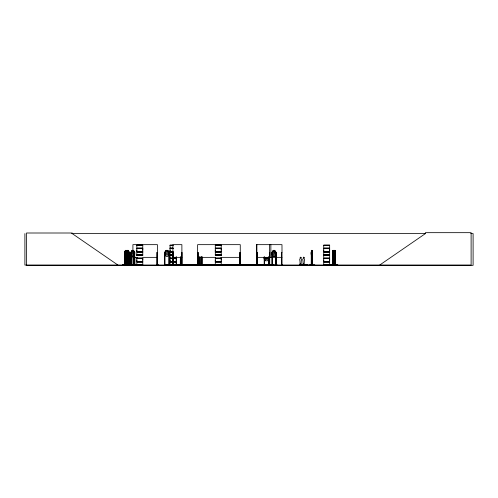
<?xml version="1.0" encoding="UTF-8"?>
<svg xmlns="http://www.w3.org/2000/svg" width="498" height="498" viewBox="0 0 498 498"><rect width="100%" height="100%" fill="white"/><g stroke="black" fill="none" stroke-linecap="round" stroke-linejoin="round"><path stroke-width="0.75" d="M136.838 261.537L136.838 258.618L142.777 258.618L142.77 261.537L136.838 261.537L136.844 260.081M136.838 251.552L136.838 248.639L142.777 248.639L142.77 251.552L136.838 251.552L136.844 250.096M142.77 260.081L142.77 258.618M142.77 250.096L142.77 248.639M170.061 261.537L170.061 260.081M170.061 251.552L170.061 250.096M215.292 261.537L215.292 258.618L221.23 258.618L221.224 261.537L215.292 261.537L215.298 260.081M215.292 251.552L215.292 248.639L221.23 248.639L221.224 251.552L215.292 251.552L215.298 250.096M221.224 260.081L221.224 258.618M221.224 250.096L221.224 248.639M323.725 261.537L323.725 258.618L329.664 258.618L329.657 261.537L323.725 261.537L323.731 260.081M323.725 251.552L323.725 248.639L329.664 248.639L329.657 251.552L323.725 251.552L323.731 250.096M329.657 260.081L329.657 258.618M329.657 250.096L329.657 248.639M183.961 264.824L176.622 264.731M258.985 265.023L254.117 264.799L259.01 265.061M311.337 265.061L311.443 252.218M332.683 252.299L332.963 250.394L333.417 250.394M332.832 265.061L332.857 252.218M334.469 252.33L334.133 256.377M332.851 252.305L332.546 254.366L332.957 256.377L333.423 256.377L333.697 255.038M334.463 252.305L334.133 250.338M124.842 252.299L124.805 265.061M127.513 250.656L127.115 252.218M129.044 252.281L128.951 265.061L128.826 253.862M134.454 252.268L134.41 265.061M301.091 264.581L301.315 260.504A1.058 0.959 -90 0 0 301.091 258.842L301.072 257.559M304.129 264.581L304.353 260.504A1.058 0.959 -90 0 0 304.129 258.842L304.154 257.696L303.649 257.167M272.412 252.268L272.406 265.061L272.487 252.374L271.995 252.374L272.064 265.061M276.153 265.061L276.153 252.374L275.687 252.193M334.893 250.637L334.488 252.218M168.884 252.299L168.853 265.061M275.743 252.268L275.736 265.061M332.689 252.318L332.614 265.061M311.356 252.374L311.543 250.394L311.966 250.394L311.854 255.076L311.356 253.88M308.972 264.824L314.748 264.824M333.573 252.374L333.772 250.394L334.177 250.394L334.108 255.076L333.573 253.88L333.367 250.394M334.376 252.355L334.575 250.376M131.198 265.054L131.155 252.374M131.254 265.023L131.31 252.256M330.311 265.054L337.887 265.011L330.373 264.805L336.212 264.799M301.122 264.581L300.132 264.581L299.933 260.504A1.058 0.959 -90 0 1 300.132 258.842L300.151 257.559L300.643 257.167M300.636 264.071L300.35 264.139M303.195 264.581L302.971 260.504A1.058 0.959 -90 0 1 303.17 258.842L303.438 257.236M303.575 264.177L303.319 263.977L303.724 264.033M335.31 265.042L335.297 252.212L334.917 255.057L334.376 253.862M136.807 254.97L142.777 255.076M169.999 255.02L173.024 255.101M170.042 265.054L170.055 262.122L175.993 262.122M323.712 265.048L323.731 262.122L329.664 262.122L329.664 264.936L323.694 264.948M171.262 264.799L174.624 264.998M131.26 252.349L130.8 252.374L132.169 250.338M311.991 252.218L311.667 254.036L311.841 250.656M333.367 253.258L333.1 254.036L333.28 250.656M334.177 253.258L334.04 254.036L333.772 253.258M311.169 252.374L311.586 250.338L311.972 250.338L312.358 254.366L311.972 256.377L311.536 256.377C311.624 255.437 310.36 252.685 311.487 252.374L311.499 265.061M311.922 256.377L312.358 254.366M335.291 252.33L335.59 265.042L335.285 264.581M332.596 252.355L333.006 250.338M333.374 256.377L333.785 252.355L333.423 250.338L332.957 250.338M334.986 256.358L335.447 254.347L335.036 256.358L334.569 256.358L334.158 254.347L334.619 250.32L335.036 250.32L335.434 252.355M333.367 254.347L333.305 252.355L333.766 250.338L334.183 250.338L334.594 254.366L334.183 256.377L333.716 256.377L333.318 254.347L333.23 250.656M258.991 264.824L254.117 264.824M196.648 265.054L196.629 264.668M333.567 253.88L333.305 255.076L332.764 253.88M136.838 264.936L136.838 262.122L142.777 262.122L142.777 264.936L122.471 265.029L137.137 265.054M126.193 265.054L126.193 264.6M126.324 265.023L126.243 255.356M126.809 251.714L127.164 250.394L128.223 250.394L128.752 253.88L128.054 255.076L127.345 255.076M129.237 265.029L129.318 252.355L128.204 250.338L127.108 250.338M274.728 250.394L273.346 250.394L272.674 252.374L272.674 253.88L273.576 255.076L274.479 255.076L275.369 253.88L274.703 250.394M196.293 264.818L203.302 265.023M198.932 265.023L198.939 256.85M133.234 265.054L133.271 264.6M165.012 252.349L164.577 252.374L164.514 264.799M168.841 252.349L169.233 252.374L169.183 265.061M169.999 264.986L175.999 264.936M176.049 265.023L176.093 264.6M197.538 264.998L197.532 252.355M124.556 252.374L125.477 250.394L125.017 253.88L125.639 255.076L126.249 255.076L126.859 253.88M126.374 256.377L127.357 254.366M128.185 256.327L129.318 254.366L128.204 256.377L127.108 256.377L126.417 255.007L127.164 256.327M133.458 256.377L134.79 254.366L134.759 252.355L133.489 250.338L132.138 250.338M266.729 258.474L267.264 257.69M272.02 252.374L273.377 250.394M274.703 256.327L276.122 254.366L274.722 256.377L273.327 256.377L271.952 254.366L271.952 252.355L273.352 250.338L274.747 250.338L276.122 252.355L276.116 265.061M268.042 257.354L267.258 258.344L265.695 258.344M268.08 257.385L267.283 258.394L265.671 258.394L264.917 257.354M268.87 258.804L267.283 260.815L265.671 260.815L264.083 258.804L264.083 257.46M268.036 258.319L267.003 259.514L265.963 259.514L264.917 258.319M300.699 265.048L301.103 264.986M300.997 265.061L301.091 264.37M303.176 264.37L302.691 264.37L302.852 265.048M303.755 265.061L303.313 264.812M304.129 264.37L304.017 265.048L303.425 265.048M304.359 265.048L304.496 264.37L304.017 264.37L304.017 264.812M304.39 265.054L304.745 264.812M306.55 265.054L306.345 264.812M307.391 265.048L307.801 264.986L299.541 265.048L299.653 264.37L300.138 264.37M200.868 265.029L200.912 256.85M379.688 265.061L425.404 233.599L425.404 232.672L471.114 232.672L471.114 265.061L24.9 265.061L24.9 233.599M220.546 265.029L217.452 265.029M304.129 264.98L303.587 264.924M264.033 265.029L264.102 264.6M215.279 254.957L221.237 255.076M215.292 264.936L215.298 262.122L221.23 262.122L221.23 264.936L215.279 265.054M71.637 233.599L425.641 233.599M470.766 233.599L473.1 233.599L473.1 265.328L26.506 265.328L26.506 233.002L72.222 233.002L72.222 233.599L117.933 265.061M218.634 244.661L197.638 244.661L197.656 265.061M219.269 244.661L240.26 244.661L240.304 265.061M136.832 245.122L142.777 245.122M170.048 245.122L173.024 245.116M215.285 245.122L221.237 245.122M323.719 245.122L329.664 245.122M136.832 245.24L142.777 245.234L142.77 248.054L136.838 248.054L136.838 245.24M173.061 245.234L170.048 245.24L170.061 248.054M136.844 245.414L142.77 245.414M170.061 245.414L173.024 245.414M215.298 245.414L221.224 245.414M323.731 245.414L329.657 245.414M170.055 248.054L173.024 248.054M136.794 248.253L142.814 248.253M170.011 248.253L173.024 248.253M215.248 248.253L221.268 248.253M323.681 248.253L329.701 248.253M136.794 248.434L142.814 248.434M170.011 248.434L173.024 248.434M215.248 248.434L221.268 248.434M323.681 248.434L329.701 248.434M173.024 248.639L170.055 248.639L170.055 251.552L173.024 251.552M125.44 250.394L126.405 250.394L126.859 252.374L126.859 265.061M132.163 250.394L133.47 250.394L134.099 253.88L133.259 255.076L132.406 255.076L131.553 253.88L132.188 250.394L130.912 252.374L130.856 265.061M167.683 250.394L166.12 250.394L165.342 252.374L165.342 253.88L166.388 255.076L167.428 255.076L168.461 253.88L168.461 252.374L167.683 250.394L169.245 252.374M127.476 250.656L127.868 250.656L128.229 253.258L127.868 254.036L127.171 253.258M274.267 250.656L273.794 250.656L273.352 252.374L273.794 254.036L274.703 253.258L274.242 250.656M136.794 251.758L142.814 251.758M170.011 251.758L173.024 251.758M215.248 251.758L221.268 251.758M323.681 251.758L329.701 251.758M136.794 251.938L142.814 251.938M170.011 251.938L173.024 251.938M215.248 251.938L221.268 251.938M323.681 251.938L329.701 251.938M170.055 252.144L173.024 252.144M124.793 252.349L124.388 252.374L124.382 265.061M127.058 252.349L126.99 265.061M126.89 252.374L127.357 252.355L127.307 265.061M130.843 252.355L131.005 265.029M312.302 252.355L312.302 265.061M128.826 252.374L129.287 252.374L128.185 250.394M158.165 265.029L156.932 264.998L157.019 252.374L157.474 252.374L157.524 265.061M172.906 252.374L173.192 265.061M181.49 252.374L182 252.374L182 265.061M197.606 252.374L198.086 252.374L198.086 265.061L198.129 264.6M256.414 252.374L257.248 252.374L257.248 265.061L257.273 264.6M281.98 252.374L281.544 252.374L281.544 265.061L281.501 264.6L282.03 264.6M126.417 256.377L125.421 256.377L124.556 254.347M271.952 254.366L273.377 256.327M332.608 254.347L333.006 256.377M170.061 254.876L173.024 254.876M215.298 254.876L221.224 254.876L221.23 252.144L215.292 252.144L215.292 254.951L221.237 254.951M329.657 254.876L323.731 254.876L323.731 252.144L329.664 252.144L329.664 254.951L323.669 255.032L329.664 255.107M136.832 254.951L142.777 254.957M173.024 254.957L170.048 254.951L170.061 252.144M136.832 255.213L142.777 255.213M173.024 255.213L170.048 255.213L170.061 258.032M215.285 255.213L221.237 255.213M136.844 255.393L142.77 255.393M170.061 255.393L173.024 255.393M215.298 255.393L221.224 255.393M323.731 255.393L329.657 255.393M132.138 256.377L133.489 256.377M132.916 257.354L137.51 257.354M142.876 257.354L157.436 257.354M172.906 257.354L181.882 257.354M197.638 257.354L215.522 257.354M220.826 257.354L240.26 257.354M256.595 257.354L281.974 257.354M136.838 258.032L142.777 258.032M170.055 258.032L175.993 258.032M215.292 258.032L221.23 258.032M136.794 258.238L142.814 258.238M170.011 258.238L176.031 258.238M215.248 258.238L221.268 258.238M323.681 258.238L329.701 258.238M136.794 258.418L142.814 258.418M170.011 258.418L176.031 258.418M215.248 258.418L221.268 258.418M323.681 258.418L329.701 258.418M175.993 258.618L170.055 258.618L170.055 261.537L175.993 261.537M136.794 261.736L142.814 261.736M170.011 261.736L176.031 261.736M215.248 261.736L221.268 261.736M323.681 261.736L329.701 261.736M136.794 261.917L142.814 261.917M170.011 261.917L176.031 261.917M215.248 261.917L221.268 261.917M323.681 261.917L329.701 261.917M300.157 263.884L300.624 263.884L300.593 264.812M303.631 263.884L303.631 264.812L303.662 263.884L303.189 263.884L303.176 264.812M303.17 264.581L304.154 264.581M334.189 264.581L334.531 264.581M124.357 264.6L124.817 264.6M125.919 264.6L126.405 264.6M126.853 264.6L127.314 264.6M129.281 264.6L128.795 264.6L128.795 265.061M131.285 264.6L130.756 264.6L130.762 265.061M132.866 264.6L133.8 264.6L133.8 265.061M134.217 264.6L134.871 264.6L134.846 265.061L134.84 256.85M156.97 264.6L157.524 264.6M164.527 264.6L264.724 264.668M268.858 264.6L268.329 264.6L268.329 265.061M269.331 264.6L269.767 264.6M275.655 264.6L276.197 264.6M311.524 264.6L311.206 265.061M312.202 264.6L312.539 264.6M333.672 264.6L334.015 264.6M158.146 265.023L156.901 265.061M165.056 264.731L168.754 264.731M239.052 264.824L241.729 265.029M264.631 264.731L277.38 265.023M282.055 264.799L281.974 244.661L256.595 244.661L256.557 265.061M302.168 264.724L302.871 264.724M305.206 264.724L305.909 264.724M142.77 264.855L122.489 264.998M156.932 264.824L158.134 264.824M170.061 264.855L175.987 264.855M215.298 264.855L221.224 264.855M323.731 264.855L329.657 264.855M164.981 252.212L165.006 265.061L165.056 264.6M202.375 265.023L202.319 264.6M169.326 265.023L169.283 264.6M307.864 265.054L301.62 264.924M133.364 265.023L133.371 255.43M131.123 265.029L131.099 264.6M129.187 265.023L129.15 264.6M267.644 265.029L273.221 265.061L267.743 265.054M303.886 257.236L304.141 257.559M300.854 257.236L301.103 257.559M264.139 258.786L265.695 260.765M265.702 257.69L266.212 258.474M133.458 250.338L134.79 252.355L134.261 252.374L134.223 265.061M132.188 256.327L130.843 254.366L132.169 256.377M127.357 252.355L126.417 250.338L125.421 250.338L124.512 252.374L124.494 265.061M126.374 250.338L127.326 252.374M124.512 254.347L125.465 256.377M334.986 250.32L335.384 252.355L335.471 265.042M333.374 250.338C334.177 256.42 333.61 246.796 334.177 252.374M311.922 250.338L312.501 252.374L312.458 265.061M334.581 253.239L334.843 254.017L334.843 250.637M180.282 264.805L180.376 256.85M334.98 250.376L335.179 252.355M311.792 250.656L311.916 252.374M334.5 255.337L334.513 265.042M334.388 256.084L334.351 265.042M334.339 255.337L334.301 265.042M334.226 256.084L334.189 265.042M333.977 256.103L333.99 265.061M333.865 255.356L333.853 265.061M333.822 254.609L333.822 265.061M333.71 254.609L333.697 265.061M332.901 265.061L332.901 264.6L332.577 265.061M332.776 252.374L332.739 265.061M312.395 255.356L312.383 265.061M312.178 252.206L312.227 265.061M311.256 252.206L311.262 265.061M304.384 264.37L304.378 264.924M303.064 264.37L303.052 264.924M302.803 264.37L302.803 264.812M301.464 264.924L301.464 264.37L300.979 264.37L300.979 264.812M301.352 264.37L301.352 264.812L299.765 264.812L299.765 264.37M300.188 263.884L300.138 264.812M300.026 264.37L300.026 264.924M281.924 264.6L281.93 265.061M276.004 264.6L276.017 265.061M275.848 264.6L275.836 265.061M275.643 252.206L275.655 265.061M272.531 265.061L272.531 264.6L271.989 264.6L271.989 265.061M272.12 252.374L272.12 265.061M270.862 244.661L270.862 257.354M269.729 265.061L269.729 252.374L269.374 252.374L269.35 265.061M269.611 264.6L269.611 265.061L269.586 244.661M269.493 264.6L269.493 265.061M268.808 256.85L268.858 265.061M268.758 264.6L268.758 265.061M268.378 256.85L268.428 265.061M264.631 264.6L264.631 265.061M264.581 256.85L264.581 265.061M264.332 264.668L264.332 265.061M264.152 256.85L264.201 265.061M263.803 264.668L263.803 265.061M257.105 252.374L257.13 265.061M257.024 252.374L256.974 265.061M256.893 244.661L256.875 265.061M256.644 264.6L256.644 265.061M256.414 244.661L256.414 265.061M240.472 264.668L240.472 265.061M240.353 265.061L240.353 252.374L239.905 252.374L239.862 265.061M240.192 264.6L240.173 265.061M240.055 264.6L240.067 265.061M239.999 252.374L239.955 265.061M219.718 264.6L219.761 265.061M219.686 264.6L219.668 265.061M219.556 264.6L219.568 265.061M219.413 264.6L219.431 265.061M219.363 265.061L219.294 264.6L219.282 265.061M218.697 264.6L218.765 265.061M218.634 264.6L218.578 265.061M218.423 264.6L218.367 265.061L218.305 264.6M218.236 264.731L218.236 265.061M202.269 256.85L202.269 265.061M201.883 264.6L201.889 265.061M201.839 256.85L201.79 265.061M201.267 256.85L201.267 265.061M201.148 264.6L201.148 265.061M201.124 256.85L201.03 265.061M199.181 264.6L199.181 265.061L199.156 256.85M199.013 256.85L199.038 265.061M198.795 256.85L198.795 265.061M197.999 252.374L197.986 265.061M197.731 252.374L197.787 265.061M197.102 264.668L197.102 265.061M196.175 264.668L196.175 265.061M195.982 264.668L195.982 265.061M181.901 265.061L181.882 244.661L172.906 244.661L172.906 265.061M181.832 264.6L181.832 265.061M181.733 252.374L181.658 265.061M181.496 256.956L181.49 265.061M180.805 256.85L180.855 265.061M180.755 264.6L180.755 265.061M180.425 264.6L180.425 265.061M176.572 256.85L176.622 265.061M176.522 264.6L176.522 265.061M176.143 256.85L176.143 265.061M173.055 252.374L173.074 265.061M173.005 264.6L173.005 265.061M168.754 264.6L168.754 265.061M165.653 264.668L165.653 265.061M164.726 264.668L164.726 265.061M164.626 264.6L164.626 265.061M157.443 265.061L157.436 244.661L132.916 244.661L132.916 250.631M157.057 252.374L157.057 265.061M134.709 252.374L134.715 265.061M134.616 252.374L134.553 265.061M134.423 264.6L134.423 265.061M133.769 256.85L133.781 265.061M133.657 256.85L133.62 265.061M133.501 256.85L133.545 265.061L133.42 264.6M133.01 264.6L133.016 265.061L132.916 255.86M129.119 253.862L129.069 265.061M127.171 264.6L127.171 265.061L127.146 253.862M126.368 255.356L126.349 265.061M126.075 256.103L126.038 265.061M125.95 256.103L125.919 265.061M124.674 264.6L124.674 265.061M124.643 252.374L124.575 265.061M333.604 251.695L333.61 254.808L333.89 253.501C334.307 258.095 334.307 248.471 333.89 252.909L333.604 251.695M125.782 250.656L125.484 253.258L126.087 254.036L126.405 252.374L126.087 250.656L125.739 250.656M132.611 250.656L132.194 253.258L133.034 254.036L133.47 252.374L133.034 250.656L132.58 250.656M166.637 250.656L166.127 253.258L166.637 254.036L167.154 254.036L167.689 252.374L167.154 250.656L166.637 250.656M166.095 250.338L164.508 252.355L164.508 254.366L166.095 256.377L167.708 256.377L169.295 254.366L169.295 252.355L167.708 250.338L166.095 250.338M299.933 264.924L299.933 264.98M221.237 245.24L215.285 245.228L215.298 248.054L221.23 248.054L221.23 245.24M329.664 245.228L323.719 245.234L323.731 248.054L329.664 248.054L329.664 245.24M142.777 252.144L136.838 252.144L136.838 254.951L142.77 254.876L142.777 252.144M329.664 255.213L323.719 255.206L323.731 258.032L329.664 258.032L329.664 255.225"/></g></svg>
